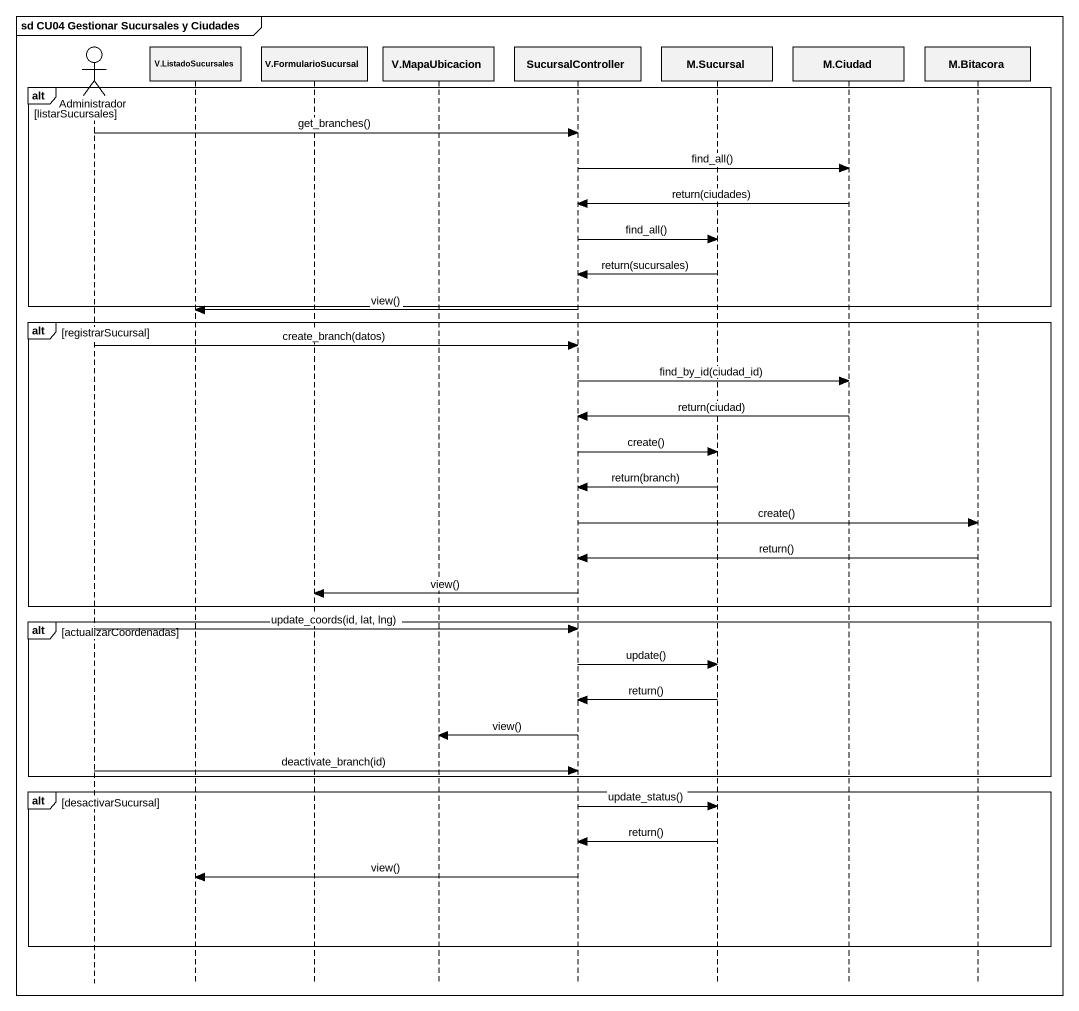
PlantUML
@startuml
mainframe sd CU04 Gestionar Sucursales y Ciudades
hide footbox
actor Administrador
participant "V.ListadoSucursales" as V_ListadoSucursales
participant "V.FormularioSucursal" as V_FormularioSucursal
participant "V.MapaUbicacion" as V_MapaUbicacion
participant SucursalController
participant "M.Sucursal" as M_Sucursal
participant "M.Ciudad" as M_Ciudad
participant "M.Bitacora" as M_Bitacora

alt listarSucursales
  Administrador -> SucursalController : get_branches()
  SucursalController -> M_Ciudad : find_all()
  M_Ciudad -> SucursalController : return(ciudades)
  SucursalController -> M_Sucursal : find_all()
  M_Sucursal -> SucursalController : return(sucursales)
end
SucursalController -> V_ListadoSucursales : view()
alt registrarSucursal
  Administrador -> SucursalController : create_branch(datos)
  SucursalController -> M_Ciudad : find_by_id(ciudad_id)
  M_Ciudad -> SucursalController : return(ciudad)
  SucursalController -> M_Sucursal : create()
  M_Sucursal -> SucursalController : return(branch)
  SucursalController -> M_Bitacora : create()
  M_Bitacora -> SucursalController : return()
  SucursalController -> V_FormularioSucursal : view()
end
alt actualizarCoordenadas
  Administrador -> SucursalController : update_coords(id, lat, lng)
  SucursalController -> M_Sucursal : update()
  M_Sucursal -> SucursalController : return()
  SucursalController -> V_MapaUbicacion : view()
  Administrador -> SucursalController : deactivate_branch(id)
end
alt desactivarSucursal
  SucursalController -> M_Sucursal : update_status()
  M_Sucursal -> SucursalController : return()
  SucursalController -> V_ListadoSucursales : view()
end
@enduml
